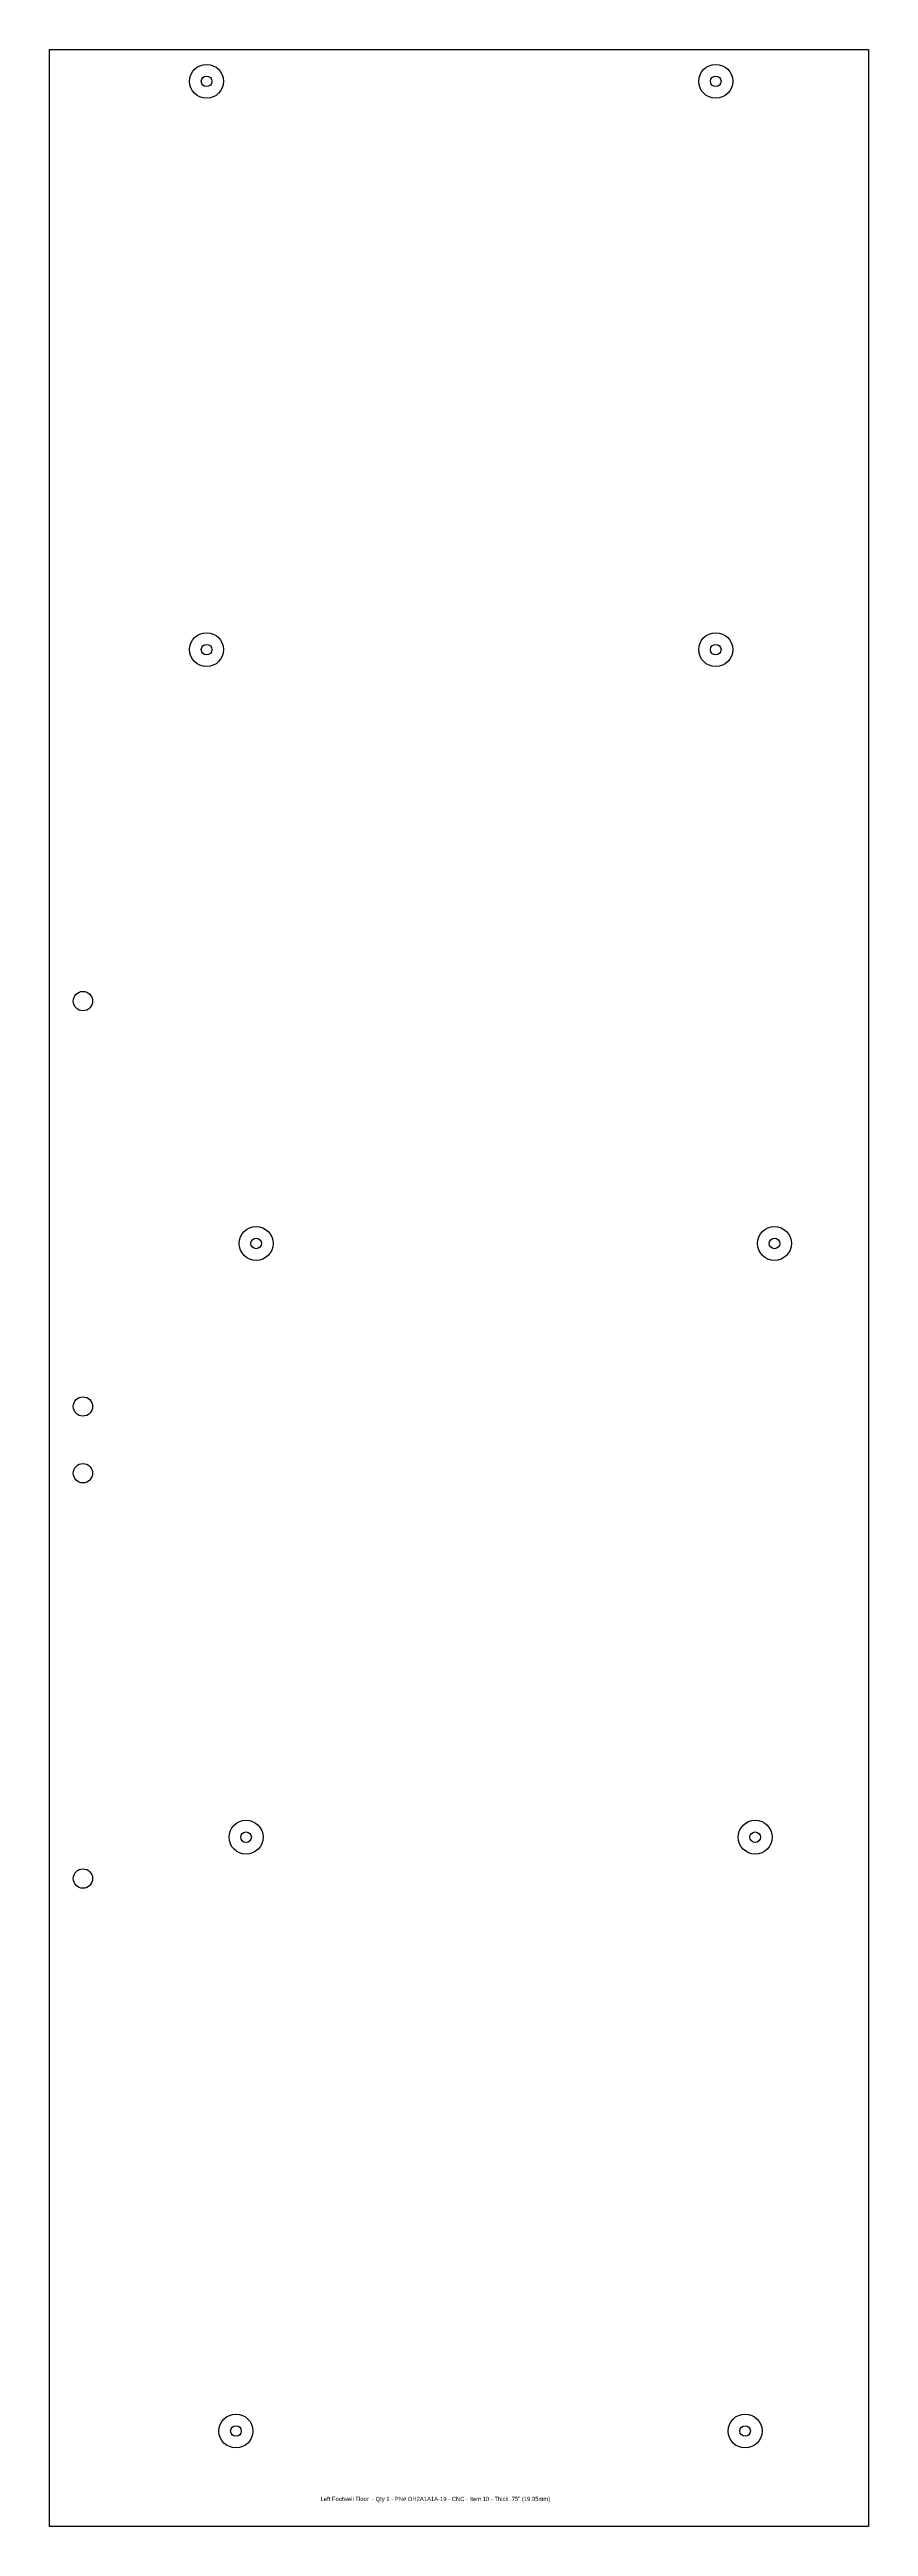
# Model space of a CAD drawing. Extents: x 4.5 to 14.2, y 5 to 34.2.
import ezdxf

# ---------------------------------------------------------------- set-up
doc = ezdxf.new("R2010")
doc.units = 0
doc.header["$MEASUREMENT"] = 0
doc.layers.get('0').update_dxf_attribs({"linetype": 'CONTINUOUS'})
doc.layers.add('Info', color=4, linetype='CONTINUOUS')
doc.styles.add('Annotative', font='txt')

msp = doc.modelspace()

# ---------------------------------------------------------------- linework, layer by layer
at = {"color": 7, "linetype": 'Continuous'}
msp.add_lwpolyline([(14.18, 34.153), (14.18, 4.953), (4.53, 4.953), (4.53, 34.153)], close=True, dxfattribs=at)
for centre, radius in [((6.38, 33.778), 0.2), ((12.38, 33.778), 0.2), ((6.38, 27.078), 0.2), ((12.38, 27.078), 0.2), ((4.923, 22.935), 0.114), ((6.964, 20.078), 0.2), ((13.072, 20.078), 0.2), ((4.923, 18.156), 0.114), ((4.923, 17.369), 0.114), ((6.845, 13.078), 0.2), ((12.845, 13.078), 0.2), ((4.923, 12.591), 0.114), ((6.726, 6.078), 0.2), ((12.726, 6.078), 0.2)]:
    msp.add_circle(centre, radius, dxfattribs=at)
for centre in [(6.38, 33.778), (12.38, 33.778), (6.38, 27.078), (12.38, 27.078), (6.964, 20.078), (13.072, 20.078), (6.845, 13.078), (12.845, 13.078), (6.726, 6.078), (12.726, 6.078)]:
    msp.add_circle(centre, 0.0625)

# ---------------------------------------------------------------- texts
at = {"layer": 'Info', "style": 'Annotative'}
msp.add_text('Left Footwell Floor  - Qty 1 - PN# OH2A1A1A-19 - CNC - Item 10 - Thick .75" (19.05mm)', height=0.05, dxfattribs=at).set_placement((7.723, 5.252))

doc.saveas('drawing.dxf')
